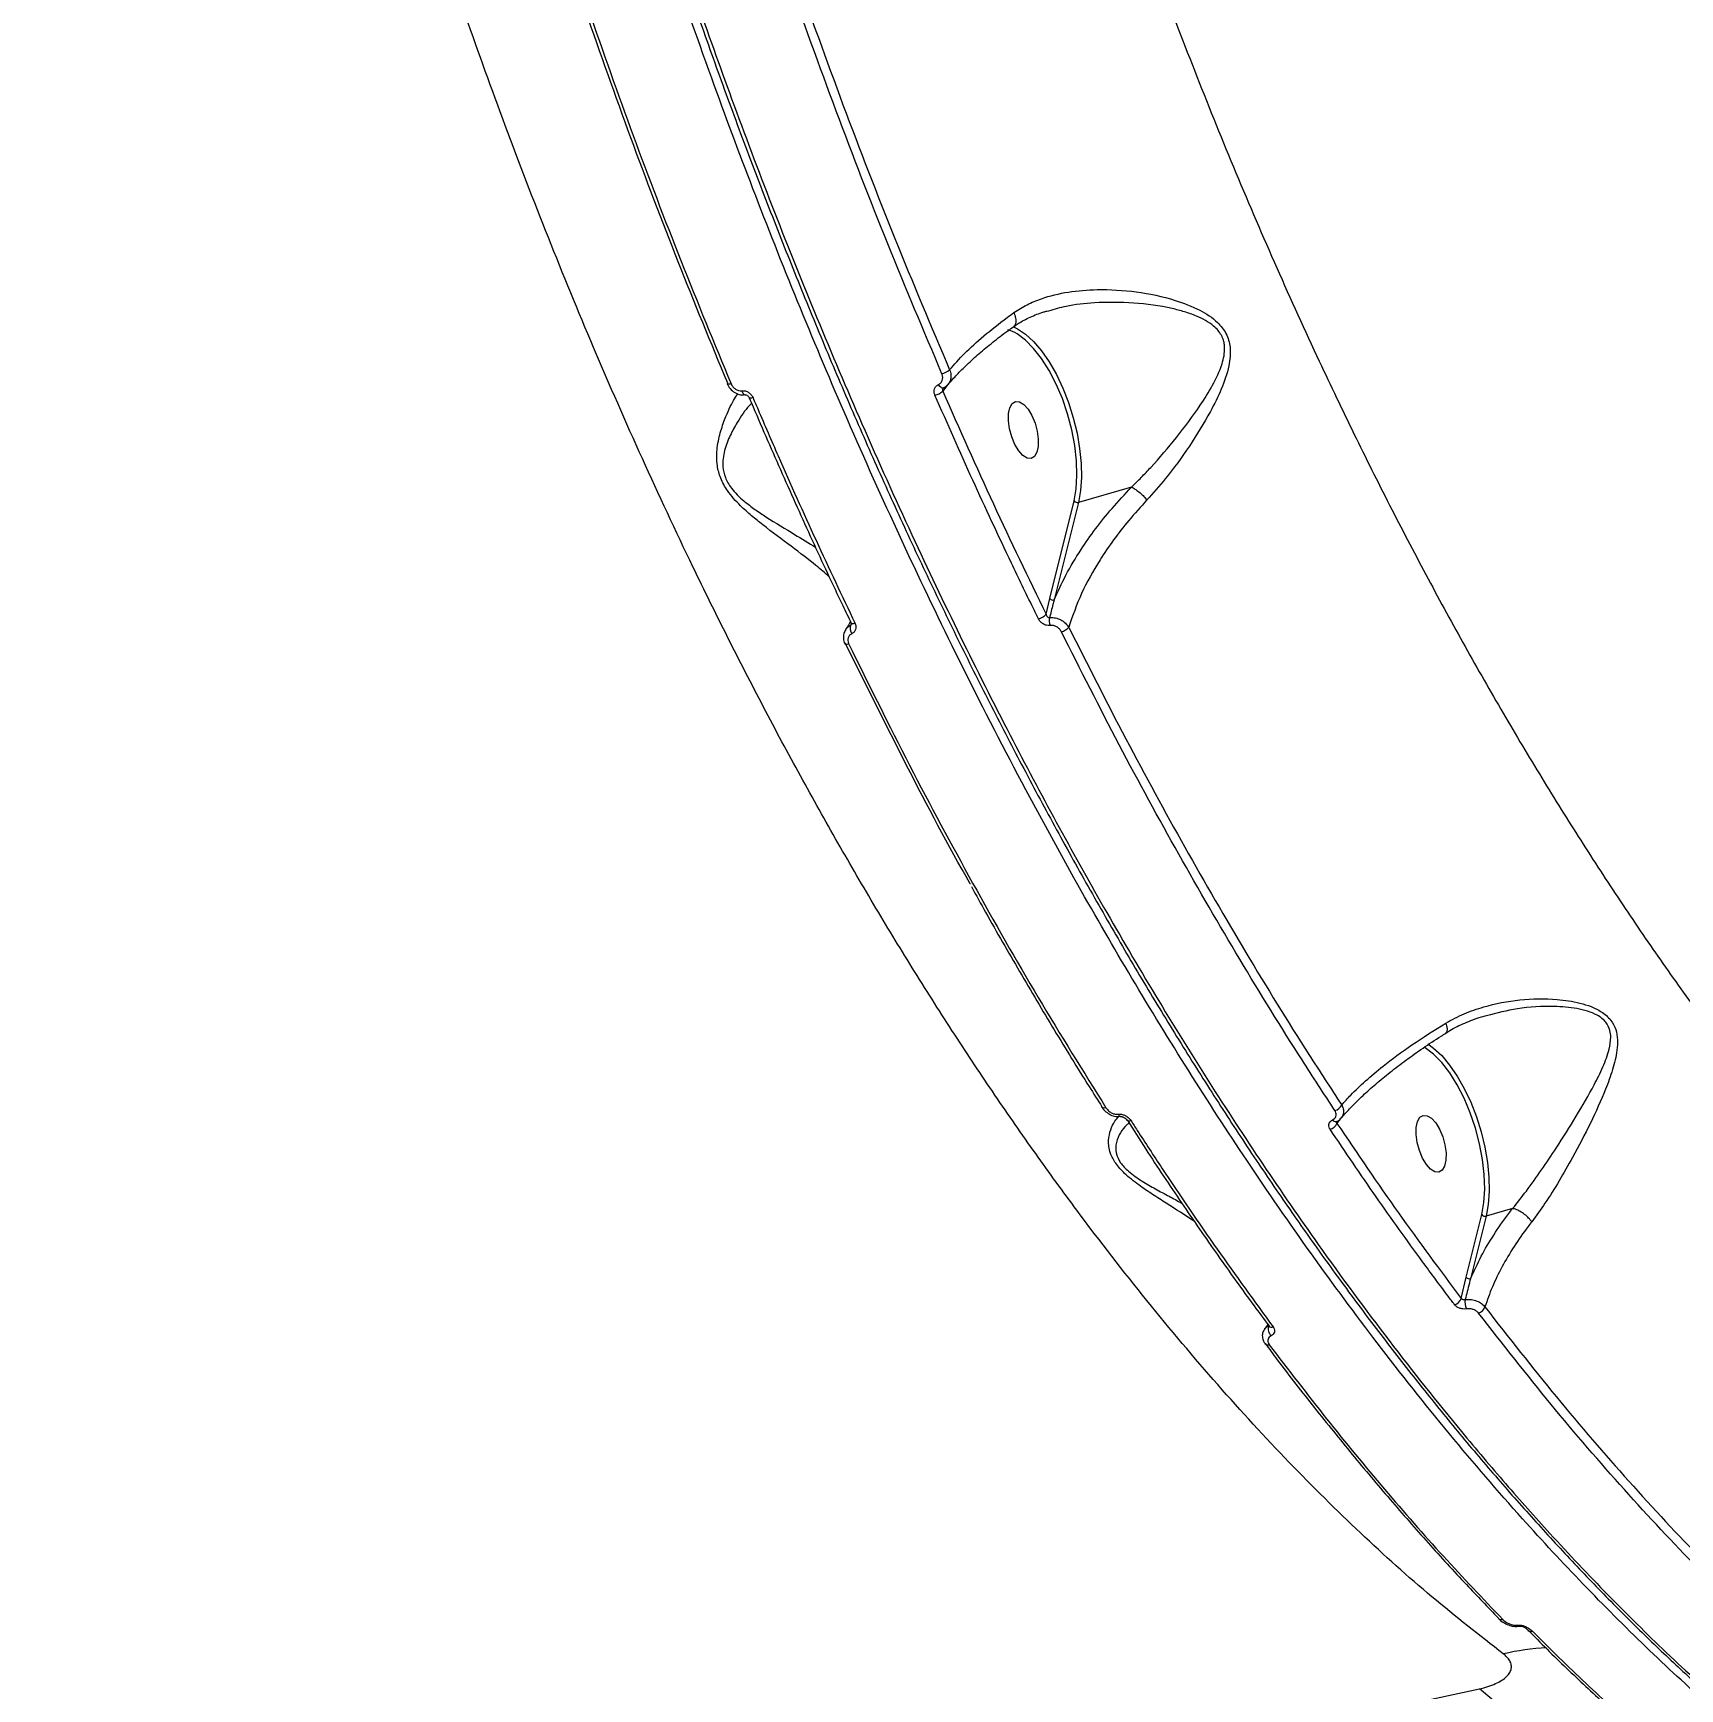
# Model space of a CAD drawing. Header units: millimetres. Extents: x -8607 to 7621, y -5747 to 4382.
# Drawn here: x 4934.5 to 5186.4, y -1076 to -822.9 of the extents above; entities that cross this region are included whole.
import ezdxf

# ---------------------------------------------------------------- set-up
doc = ezdxf.new("R2010")
doc.units = ezdxf.units.MM
doc.layers.add('DIKOM_ОБЪЕКТ', color=7, linetype='Continuous')
doc.layers.add('DIKOM_РАЗМЕР_ОБЪЕКТА', color=7, linetype='Continuous')
doc.styles.add('style1', font='arial.ttf', dxfattribs={"width": 0.8})
doc.dimstyles.new('1-50', dxfattribs={"dimtxt": 300, "dimasz": 200, "dimexe": 100, "dimexo": 0, "dimgap": 100, "dimtad": 1, "dimtxsty": 'style1', "dimcen": 200, "dimclrd": 7, "dimclre": 7, "dimclrt": 7, "dimadec": 1, "dimazin": 2, "dimtfac": 1, "dimtmove": 0, "dimatfit": 2, "dimfxl": 0, "dimlwd": 25, "dimlwe": 18, "dimarcsym": 0})

# ---------------------------------------------------------------- blocks, each defined once
blk = doc.blocks.new('*D11')
at = {"layer": 'Defpoints', "color": 0, "transparency": 16777216}
for p in [(7619.37, -165.15), (-6826.53, -739.39), (7619.37, -5647.14)]:
    blk.add_point(p, dxfattribs=at)
at = {"layer": 'DIKOM_РАЗМЕР_ОБЪЕКТА', "color": 7, "lineweight": 18, "transparency": 16777216}
for p, q in [((7619.37, -165.15), (7619.37, -5747.14)), ((-6826.53, -739.39), (-6826.53, -5747.14))]:
    blk.add_line(p, q, dxfattribs=at)
at = {"layer": 'DIKOM_РАЗМЕР_ОБЪЕКТА', "color": 7, "lineweight": 25, "transparency": 16777216}
blk.add_line((-6626.53, -5647.14), (7419.37, -5647.14), dxfattribs=at)
at = {"layer": 'DIKOM_РАЗМЕР_ОБЪЕКТА', "color": 7, "transparency": 16777216}
for points in [[(-6626.53, -5613.8), (-6626.53, -5680.47), (-6826.53, -5647.14)], [(7419.37, -5613.8), (7419.37, -5680.47), (7619.37, -5647.14)]]:
    blk.add_solid(points, dxfattribs=at)
at = {"layer": 'DIKOM_РАЗМЕР_ОБЪЕКТА', "color": 7, "transparency": 16777216, "insert": (396.42, -5393.96), "char_height": 300, "attachment_point": 5, "style": 'style1'}
blk.add_mtext('14400', dxfattribs=at)
blk = doc.blocks.new('*D13')
at = {"layer": 'Defpoints', "color": 0, "transparency": 16777216}
for p in [(-5326.53, -191.39), (6073.47, -191.39), (6073.47, -4959.53)]:
    blk.add_point(p, dxfattribs=at)
at = {"layer": 'DIKOM_РАЗМЕР_ОБЪЕКТА', "color": 7, "lineweight": 18, "transparency": 16777216}
for p, q in [((-5326.53, -191.39), (-5326.53, -5059.53)), ((6073.47, -191.39), (6073.47, -5059.53))]:
    blk.add_line(p, q, dxfattribs=at)
at = {"layer": 'DIKOM_РАЗМЕР_ОБЪЕКТА', "color": 7, "lineweight": 25, "transparency": 16777216}
blk.add_line((-5126.53, -4959.53), (5873.47, -4959.53), dxfattribs=at)
at = {"layer": 'DIKOM_РАЗМЕР_ОБЪЕКТА', "color": 7, "transparency": 16777216}
for points in [[(-5126.53, -4926.2), (-5126.53, -4992.86), (-5326.53, -4959.53)], [(5873.47, -4926.2), (5873.47, -4992.86), (6073.47, -4959.53)]]:
    blk.add_solid(points, dxfattribs=at)
at = {"layer": 'DIKOM_РАЗМЕР_ОБЪЕКТА', "color": 7, "transparency": 16777216, "insert": (373.47, -4706.36), "char_height": 300, "attachment_point": 5, "style": 'style1'}
blk.add_mtext('11400', dxfattribs=at)

msp = doc.modelspace()

# ---------------------------------------------------------------- linework, layer by layer
at = {"layer": 'DIKOM_ОБЪЕКТ', "color": 7, "linetype": 'Continuous', "lineweight": 15}
for p, q in [((5089.796, -865.352), (5089.544, -865.419)), ((5074.367, -876.61), (5073.61, -877.611)), ((5102.471, -892.278), (5094.36, -894.613)), ((5089.987, -909.317), (5093.689, -894.395)), ((5094.36, -894.613), (5090.658, -909.534)), ((5089.406, -911.721), (5089.987, -909.317)), ((5059.507, -913.404), (5059.606, -913.272)), ((5097.944, -987.088), (5097.924, -987.05)), ((5160.764, -1002.582), (5156.718, -1003.747)), ((5153.67, -1013.107), (5156.047, -1003.529)), ((5156.718, -1003.747), (5154.341, -1013.325)), ((5152.893, -1016.334), (5153.67, -1013.107)), ((5123.5, -1020.556), (5123.493, -1020.546)), ((5122.917, -1023.297), (5122.892, -1023.259))]:
    msp.add_line(p, q, dxfattribs=at)
at = {"layer": 'DIKOM_ОБЪЕКТ', "color": 7, "linetype": 'Continuous', "lineweight": 15, "flags": 128}
for points in [[(5084.438, -867.793), (5085.026, -868.069), (5086.267, -868.889), (5087.511, -870.025), (5088.729, -871.451), (5089.897, -873.137), (5090.987, -875.046), (5091.978, -877.137), (5092.847, -879.364), (5093.575, -881.679), (5094.147, -884.032), (5094.551, -886.372), (5094.777, -888.649), (5094.82, -890.811), (5094.68, -892.814), (5094.36, -894.613)], [(5093.689, -894.395), (5094.011, -892.548), (5094.139, -890.483), (5094.068, -888.25), (5093.801, -885.904), (5093.344, -883.501), (5092.708, -881.099), (5091.908, -878.756), (5090.965, -876.529), (5089.899, -874.472), (5088.739, -872.634), (5087.51, -871.06), (5086.244, -869.787), (5084.99, -868.859)], [(5040.675, -876.508), (5040.671, -876.496), (5040.68, -876.446), (5040.721, -876.385)], [(5041.242, -876.487), (5041.087, -876.527), (5040.951, -876.551), (5040.838, -876.561), (5040.752, -876.554), (5040.696, -876.532), (5040.675, -876.508)], [(5042.902, -877.543), (5042.947, -877.685), (5043, -877.815), (5043.059, -877.927), (5043.123, -878.021), (5043.191, -878.092), (5043.26, -878.14), (5043.329, -878.163), (5043.369, -878.164)], [(5073.709, -877.124), (5073.638, -877.144), (5073.532, -877.137), (5073.417, -877.094), (5073.296, -877.015), (5073.175, -876.903), (5073.058, -876.764), (5072.95, -876.603)], [(5044.593, -878.616), (5044.434, -878.656), (5044.294, -878.68), (5044.179, -878.688), (5044.093, -878.679), (5044.039, -878.653), (5044.023, -878.63)], [(5087.131, -887.887), (5086.526, -887.836), (5085.874, -887.438), (5085.227, -886.724), (5084.638, -885.754), (5084.154, -884.605), (5083.814, -883.37), (5083.647, -882.15), (5083.666, -881.043), (5083.868, -880.139), (5084.238, -879.512), (5084.747, -879.211), (5085.351, -879.262), (5086.003, -879.66), (5086.651, -880.373), (5087.24, -881.344), (5087.724, -882.493), (5088.063, -883.728), (5088.23, -884.948), (5088.212, -886.055), (5088.01, -886.959), (5087.639, -887.586), (5087.131, -887.887)], [(5060.195, -913.11), (5060.035, -913.148), (5059.893, -913.168), (5059.774, -913.168), (5059.683, -913.148), (5059.624, -913.11), (5059.605, -913.079)], [(5059.24, -916.275), (5059.085, -916.312), (5058.947, -916.331), (5058.83, -916.332), (5058.739, -916.315), (5058.676, -916.279), (5058.653, -916.247)], [(5156.047, -1003.529), (5156.368, -1001.689), (5156.496, -999.633), (5156.428, -997.409), (5156.164, -995.073), (5155.712, -992.679), (5155.082, -990.286), (5154.289, -987.95), (5153.352, -985.727), (5152.294, -983.671), (5151.141, -981.831), (5149.919, -980.252), (5148.658, -978.971), (5147.389, -978.018), (5147.333, -977.984)], [(5147.784, -977.433), (5148.684, -978.07), (5149.922, -979.215), (5151.135, -980.647), (5152.295, -982.336), (5153.379, -984.245), (5154.363, -986.333), (5155.225, -988.556), (5155.947, -990.864), (5156.514, -993.209), (5156.913, -995.54), (5157.136, -997.807), (5157.177, -999.96), (5157.037, -1001.955), (5156.718, -1003.747)], [(5098.567, -987.183), (5098.41, -987.217), (5098.266, -987.227), (5098.142, -987.213), (5098.04, -987.175), (5097.964, -987.115), (5097.944, -987.088)], [(5100.455, -988.166), (5100.496, -988.253), (5100.539, -988.33), (5100.585, -988.395), (5100.631, -988.447), (5100.679, -988.487), (5100.726, -988.512), (5100.773, -988.522), (5100.818, -988.518)], [(5102.411, -989.178), (5102.249, -989.212), (5102.101, -989.221), (5101.973, -989.205), (5101.87, -989.162), (5101.796, -989.097), (5101.782, -989.076)], [(5149.489, -997.021), (5148.884, -996.97), (5148.232, -996.572), (5147.585, -995.858), (5146.995, -994.888), (5146.511, -993.739), (5146.172, -992.504), (5146.005, -991.284), (5146.023, -990.177), (5146.226, -989.273), (5146.596, -988.645), (5147.104, -988.345), (5147.709, -988.396), (5148.361, -988.794), (5149.008, -989.507), (5149.598, -990.478), (5150.082, -991.627), (5150.421, -992.862), (5150.588, -994.082), (5150.57, -995.189), (5150.367, -996.093), (5149.997, -996.72), (5149.489, -997.021)], [(5158.617, -1065.297), (5158.591, -1065.268), (5158.588, -1065.264)], [(5161.474, -1066.307), (5161.502, -1066.351), (5161.531, -1066.388), (5161.56, -1066.42), (5161.588, -1066.444), (5161.617, -1066.462), (5161.644, -1066.473), (5161.672, -1066.476), (5161.698, -1066.472)], [(4922.269, -1098.325), (4940.05, -1098.775), (4957.881, -1098.863), (4975.756, -1098.59), (4993.67, -1097.955), (5011.617, -1096.959), (5029.591, -1095.602), (5047.586, -1093.884), (5065.597, -1091.806), (5083.618, -1089.369), (5101.643, -1086.573), (5119.667, -1083.42), (5137.683, -1079.909), (5155.686, -1076.043)], [(5175.037, -1121.943), (5174.753, -1118.267), (5174.289, -1114.539), (5173.647, -1110.792), (5172.835, -1107.06), (5171.859, -1103.377), (5170.729, -1099.777), (5169.455, -1096.293), (5168.048, -1092.956), (5166.521, -1089.797), (5164.889, -1086.844), (5163.165, -1084.125), (5161.367, -1081.664), (5159.509, -1079.484), (5157.61, -1077.605), (5155.686, -1076.043)]]:
    msp.add_lwpolyline(points, dxfattribs=at)
at = {"layer": 'DIKOM_ОБЪЕКТ', "color": 7, "linetype": 'Continuous', "lineweight": 15}
for centre, radius, start, end in [((5081.822, -873.966), 6.01, 58.18719, 73.34991), ((5072.683, -871.961), 3.096, 285.02651, 309.60158), ((5071.685, -875.435), 2.905, 284.63652, 311.49863), ((5094.191, -893.991), 0.645, 218.88379, 285.19527), ((5090.489, -908.912), 0.645, 218.8846, 285.19519), ((5060.702, -913.869), 1.282, 158.72853, 219.84637), ((5087.682, -910.233), 2.278, 284.53367, 319.18897), ((5092.074, -912.712), 2.179, 167.79134, 199.15133), ((5091.149, -912.151), 2.321, 284.9663, 318.16628), ((5133.151, -986.039), 1.645, 285.60935, 333.94268), ((5132.431, -988.925), 1.598, 285.23807, 336.36732), ((5133.717, -988.717), 0.587, 212.73824, 280.2093), ((5156.549, -1003.124), 0.645, 218.88379, 285.19527), ((5154.172, -1012.702), 0.645, 218.8846, 285.19519), ((5151.494, -1015.886), 1.468, 285.82132, 342.24646), ((5155.89, -1016.888), 2.411, 171.02517, 205.84275), ((5155.14, -1017.151), 1.483, 286.23119, 340.65578), ((5124.697, -1021.019), 1.324, 156.6883, 230.14193), ((5123.908, -1020.17), 0.562, 223.45462, 294.80861), ((5123.319, -1022.891), 0.572, 225.27628, 294.09442), ((5159.036, -1064.827), 0.63, 228.33661, 290.35779), ((5161.816, -1068.178), 1.703, 38.92485, 95.91427), ((5163.59, -1066.63), 0.638, 226.80416, 289.92521), ((5167.112, -1102.856), 33.084, 91.97506, 103.57153)]:
    msp.add_arc(centre, radius, start, end, dxfattribs=at)
for points, knots in [([(5241.501, -1113.097), (5239.193, -1111.959), (5233.138, -1108.974), (5223.251, -1103.2), (5212.147, -1095.757), (5201.305, -1087.524), (5191.051, -1078.882), (5181.114, -1069.708), (5171.612, -1060.202), (5161.585, -1049.399), (5151.068, -1037.17), (5140.296, -1023.615), (5129.964, -1009.634), (5120.357, -995.734), (5111.203, -981.636), (5102.592, -967.577), (5093.655, -952.134), (5084.454, -935.229), (5075.23, -917.104), (5066.573, -898.948), (5058.697, -881.358), (5051.358, -863.924), (5044.608, -846.898), (5037.861, -828.805), (5031.182, -809.641), (5024.764, -789.756), (5018.936, -770.229), (5013.819, -751.662), (5009.228, -733.571), (5005.174, -716.182), (5001.19, -697.455), (4997.385, -677.431), (4993.953, -656.547), (4991.142, -636.374), (4988.972, -617.489), (4987.324, -599.371), (4986.166, -582.214), (4985.383, -564.285), (4985.073, -545.683), (4985.342, -526.867), (4986.157, -509.041), (4987.428, -492.672), (4989.122, -477.267), (4991.178, -462.968), (4993.621, -449.096), (4995.588, -440.339), (4996.59, -435.875)], [0, 0, 0, 0, 0.0156509, 0.0410528, 0.0664547, 0.0899044, 0.1133542, 0.1348277, 0.1563011, 0.1771003, 0.2025022, 0.227904, 0.2513538, 0.2748036, 0.2962771, 0.3177505, 0.3385497, 0.3639515, 0.3893534, 0.4128032, 0.436253, 0.4577264, 0.4791999, 0.4999991, 0.5244807, 0.5489623, 0.5715463, 0.5941304, 0.614795, 0.6354597, 0.6554668, 0.6808687, 0.7062706, 0.7297205, 0.7531703, 0.7746438, 0.7961173, 0.8169165, 0.8423185, 0.8677204, 0.8911702, 0.9146201, 0.9360936, 0.9575671, 0.9783663, 1, 1, 1, 1]), ([(5159.348, -1070.696), (5155.711, -1067.862), (5148.425, -1062.185), (5137.479, -1052.337), (5126.54, -1041.523), (5115.636, -1029.661), (5104.807, -1016.81), (5095.54, -1004.864), (5087.811, -994.251), (5081.567, -985.273), (5075.393, -975.989), (5069.326, -966.452), (5063.38, -956.69), (5057.552, -946.705), (5051.822, -936.462), (5046.21, -925.997), (5040.728, -915.336), (5034.504, -902.71), (5027.607, -887.963), (5020.235, -871.158), (5013.243, -854.157), (5006.727, -837.248), (5000.614, -820.298), (4994.938, -803.461), (4989.477, -786.077), (4984.267, -768.169), (4979.378, -749.86), (4974.944, -731.663), (4971.018, -713.87), (4967.542, -696.325), (4964.525, -679.176), (4961.848, -661.742), (4959.546, -644.068), (4957.675, -626.301), (4956.282, -608.94), (4955.37, -592.251), (4954.906, -576.074), (4954.87, -560.527), (4955.251, -545.716), (4955.978, -531.603), (4956.76, -522.699), (4957.151, -518.244)], [0, 0, 0, 0, 0.0313442, 0.0627863, 0.0943729, 0.1260597, 0.1578952, 0.1898332, 0.2088969, 0.2279605, 0.2471123, 0.2662641, 0.2851552, 0.3040463, 0.3230231, 0.3419999, 0.3608337, 0.3796886, 0.4078365, 0.436055, 0.4634313, 0.4908725, 0.5172469, 0.5436791, 0.5696677, 0.5978616, 0.6261261, 0.6535469, 0.6810325, 0.7074494, 0.733924, 0.7599541, 0.788218, 0.8165526, 0.8440412, 0.8715946, 0.8980763, 0.9246157, 0.9507092, 0.9753315, 1, 1, 1, 1]), ([(4986.472, -552.933), (4986.485, -554.356), (4986.533, -559.202), (4986.785, -567.602), (4987.22, -578.102), (4987.826, -588.682), (4988.587, -599.312), (4989.507, -609.994), (4990.584, -620.733), (4991.819, -631.533), (4993.212, -642.396), (4994.763, -653.325), (4996.473, -664.324), (4998.343, -675.395), (5000.372, -686.543), (5002.561, -697.757), (5004.9, -709.001), (5007.383, -720.227), (5010.001, -731.406), (5012.753, -742.532), (5015.641, -753.61), (5018.664, -764.644), (5021.823, -775.639), (5025.12, -786.596), (5028.554, -797.519), (5032.128, -808.411), (5035.843, -819.276), (5039.698, -830.111), (5043.683, -840.888), (5047.781, -851.561), (5051.981, -862.094), (5056.275, -872.473), (5060.665, -882.706), (5065.154, -892.795), (5069.742, -902.746), (5074.431, -912.56), (5079.221, -922.241), (5084.115, -931.79), (5089.114, -941.211), (5094.219, -950.505), (5099.421, -959.655), (5104.699, -968.625), (5110.033, -977.377), (5115.414, -985.897), (5120.841, -994.187), (5126.319, -1002.251), (5131.847, -1010.093), (5137.428, -1017.716), (5143.063, -1025.12), (5148.754, -1032.307), (5154.503, -1039.281), (5160.312, -1046.043), (5166.173, -1052.583), (5172.067, -1058.881), (5177.97, -1064.909), (5183.868, -1070.651), (5189.76, -1076.108), (5195.646, -1081.281), (5201.53, -1086.173), (5207.412, -1090.786), (5213.296, -1095.122), (5219.182, -1099.18), (5225.071, -1102.963), (5230.967, -1106.471), (5236.865, -1109.7), (5242.75, -1112.644), (5248.599, -1115.288), (5254.391, -1117.621), (5260.121, -1119.644), (5265.79, -1121.355), (5271.404, -1122.767), (5276.955, -1123.842), (5280.875, -1124.468), (5282.925, -1124.645), (5283.163, -1124.665)], [0, 0, 0, 0, 0.0059499, 0.0202659, 0.0345856, 0.0488331, 0.0630148, 0.0771469, 0.0912455, 0.1053268, 0.1194068, 0.1334984, 0.1476157, 0.1617745, 0.175991, 0.1902813, 0.2046031, 0.2188715, 0.2330691, 0.2472125, 0.2613176, 0.2754007, 0.2894778, 0.3035636, 0.3176702, 0.3318138, 0.3460103, 0.360276, 0.3745994, 0.3888977, 0.4031156, 0.4172745, 0.4313905, 0.4454798, 0.4595585, 0.4736427, 0.4877431, 0.5018758, 0.5160569, 0.5303024, 0.5446202, 0.5589362, 0.5731791, 0.5873583, 0.6014901, 0.6155905, 0.6296758, 0.6437619, 0.6578611, 0.671988, 0.6861586, 0.7003889, 0.7146946, 0.729019, 0.7432924, 0.7574974, 0.77165, 0.7857663, 0.7998623, 0.8139538, 0.8280547, 0.8421777, 0.8563383, 0.8705523, 0.8848352, 0.8991641, 0.9134616, 0.9276801, 0.9418369, 0.9559474, 0.9700269, 0.9840907, 0.9981542, 1, 1, 1, 1]), ([(4986.941, -552.512), (4987.015, -556.582), (4987.184, -565.827), (4987.829, -580.534), (4988.896, -596.971), (4990.396, -614.034), (4992.392, -632.071), (4994.794, -650.027), (4997.463, -667.141), (5000.24, -682.976), (5003.304, -698.819), (5006.821, -715.368), (5010.854, -732.696), (5015.365, -750.511), (5020.266, -768.357), (5025.523, -786.098), (5030.805, -802.735), (5036.189, -818.666), (5041.792, -834.331), (5047.832, -850.277), (5054.363, -866.548), (5061.365, -883.023), (5068.679, -899.262), (5076.254, -915.14), (5083.634, -929.786), (5090.958, -943.585), (5098.362, -956.866), (5106.12, -970.088), (5114.244, -983.212), (5122.548, -995.913), (5131.749, -1009.224), (5141.869, -1022.944), (5151.458, -1035), (5159.68, -1044.704), (5167.144, -1053.088), (5175.337, -1061.761), (5184.464, -1070.763), (5193.844, -1079.318), (5203.479, -1087.37), (5213.149, -1094.71), (5222.275, -1100.932), (5230.821, -1106.152), (5239.547, -1110.914), (5248.974, -1115.344), (5259.064, -1119.227), (5269.043, -1122.132), (5277.184, -1123.911), (5281.923, -1124.358), (5283.439, -1124.501)], [0, 0, 0, 0, 0.0168943, 0.038382, 0.059907, 0.0829258, 0.1059905, 0.1305417, 0.1525356, 0.1718372, 0.1911658, 0.2129955, 0.2348644, 0.2571417, 0.2809258, 0.303147, 0.3254096, 0.3454084, 0.3654373, 0.387267, 0.4091359, 0.4314132, 0.4551972, 0.4774185, 0.4996811, 0.5196799, 0.5397087, 0.5611985, 0.5827256, 0.6043759, 0.6260642, 0.653416, 0.6808448, 0.6974034, 0.7139791, 0.7354689, 0.7569959, 0.7800191, 0.8030881, 0.826337, 0.8496332, 0.8689282, 0.8882503, 0.9131599, 0.9380695, 0.9630373, 0.9881824, 1, 1, 1, 1]), ([(5058.847, -605.365), (5059.417, -611.323), (5060.559, -623.252), (5062.879, -641.438), (5065.646, -659.816), (5068.905, -678.393), (5072.641, -697.1), (5076.858, -715.913), (5081.542, -734.756), (5086.381, -752.457), (5091.271, -768.965), (5096.128, -784.284), (5101.276, -799.495), (5106.714, -814.587), (5112.429, -829.52), (5118.419, -844.276), (5124.669, -858.812), (5130.714, -872.1), (5136.485, -884.167), (5141.918, -895.04), (5147.471, -905.677), (5153.141, -916.08), (5158.934, -926.254), (5164.823, -936.151), (5170.79, -945.747), (5176.837, -955.049), (5182.978, -964.078), (5189.211, -972.83), (5195.525, -981.284), (5201.899, -989.414), (5208.321, -997.206), (5214.791, -1004.661), (5221.313, -1011.78), (5227.856, -1018.532), (5234.402, -1024.902), (5240.955, -1030.895), (5247.528, -1036.525), (5254.806, -1042.337), (5262.778, -1048.165), (5271.428, -1053.825), (5280.054, -1058.801), (5288.625, -1063.07), (5297.124, -1066.629), (5305.531, -1069.451), (5313.855, -1071.6), (5319.299, -1072.41), (5322.024, -1072.815)], [0, 0, 0, 0, 0.0279517, 0.0559711, 0.0841497, 0.112398, 0.140846, 0.1693659, 0.1980505, 0.2268089, 0.2504876, 0.2742079, 0.2980249, 0.3218842, 0.3458643, 0.3698877, 0.3940102, 0.4181768, 0.4373171, 0.4564794, 0.475545, 0.4946105, 0.5137639, 0.5329172, 0.5518732, 0.5708292, 0.5898716, 0.608914, 0.6280087, 0.6471254, 0.6661455, 0.6851656, 0.7042731, 0.7233807, 0.7422913, 0.7612018, 0.7801984, 0.799195, 0.8241795, 0.8492136, 0.8742975, 0.8994316, 0.9244982, 0.9496151, 0.9747822, 1, 1, 1, 1]), ([(5040.721, -876.385), (5038.169, -870.216), (5033.06, -857.865), (5025.834, -838.862), (5018.948, -819.525), (5013.489, -803.073), (5010.391, -793.075), (5009.339, -789.681)], [0, 0, 0, 0, 0.2200461, 0.4406213, 0.6628108, 0.8855451, 1, 1, 1, 1]), ([(5009.794, -789.586), (5010.847, -792.987), (5013.927, -802.929), (5019.353, -819.293), (5026.22, -838.599), (5033.484, -857.728), (5038.654, -870.229), (5041.242, -876.487)], [0, 0, 0, 0, 0.1144542, 0.3345003, 0.5550756, 0.7772654, 1, 1, 1, 1]), ([(5044, -792.374), (5046.28, -799.334), (5050.845, -813.273), (5058.313, -833.908), (5066.198, -854.351), (5071.834, -867.675), (5074.657, -874.347)], [0, 0, 0, 0, 0.2482527, 0.4971938, 0.7482409, 1, 1, 1, 1]), ([(5073.486, -874.952), (5070.696, -868.359), (5065.109, -855.155), (5057.236, -834.769), (5049.707, -813.996), (5045.079, -799.868), (5042.761, -792.794)], [0, 0, 0, 0, 0.24825222, 0.49719304, 0.74824047, 1, 1, 1, 1]), ([(5084.504, -865.589), (5085.157, -865.172), (5086.464, -864.337), (5089.219, -863.21), (5092.796, -862.345), (5097.68, -861.96), (5103.21, -862.275), (5108.528, -863.407), (5112.753, -865.005), (5115.458, -866.741), (5117.066, -868.769), (5117.734, -871.11), (5117.421, -874.039), (5116.295, -877.317), (5114.24, -881.4), (5111.413, -886.039), (5108.082, -890.609), (5105.789, -893.188), (5104.844, -894.25)], [0, 0, 0, 0, 0.0404305, 0.0808828, 0.150957, 0.2211467, 0.3139213, 0.4066913, 0.4680974, 0.5184387, 0.5509393, 0.5857394, 0.6308309, 0.6892176, 0.7478304, 0.8412608, 0.9345794, 1, 1, 1, 1]), ([(5074.657, -874.347), (5075.383, -873.519), (5076.849, -871.849), (5079.839, -869.15), (5082.5, -867.039), (5084.155, -865.842), (5084.504, -865.589)], [0, 0, 0, 0, 0.2991599, 0.6039868, 0.9163485, 1, 1, 1, 1]), ([(5084.495, -867.693), (5084.597, -867.59), (5084.801, -867.382), (5084.87, -866.813), (5084.763, -866.227), (5084.606, -865.807), (5084.523, -865.629), (5084.504, -865.589)], [0, 0, 0, 0, 0.264336, 0.5339555, 0.8035758, 0.9551056, 1, 1, 1, 1]), ([(5084.521, -867.722), (5084.733, -867.562), (5085.473, -867.005), (5086.998, -866.263), (5088.469, -865.641), (5089.371, -865.409), (5089.531, -865.368)], [0, 0, 0, 0, 0.1505952, 0.5238329, 0.9157718, 1, 1, 1, 1]), ([(5102.478, -892.278), (5102.479, -892.277), (5102.981, -891.797), (5103.977, -890.809), (5106.322, -888.335), (5109.446, -884.682), (5112.595, -880.462), (5114.932, -876.715), (5116.153, -874.176), (5116.664, -872.202), (5116.756, -871.102), (5116.647, -870.18), (5116.462, -869.562), (5116.164, -868.929), (5115.728, -868.296), (5114.927, -867.509), (5113.808, -866.761), (5112.3, -866.046), (5110.583, -865.449), (5107.405, -864.629), (5102.764, -864.003), (5097.308, -863.998), (5092.917, -864.444), (5090.679, -865.095), (5089.796, -865.352)], [0, 0, 0, 0, 0.00006673, 0.03728672, 0.07471129, 0.18004672, 0.28830628, 0.35301475, 0.41886317, 0.44248034, 0.4666566, 0.48017279, 0.4940414, 0.50210678, 0.5184131, 0.53535954, 0.56192683, 0.58925804, 0.6232746, 0.65756786, 0.76203829, 0.86913198, 0.94836266, 1, 1, 1, 1]), ([(5074.499, -876.538), (5074.907, -876.064), (5075.742, -875.093), (5077.322, -873.518), (5079.152, -871.855), (5081.241, -870.133), (5083.041, -868.739), (5084.206, -867.921), (5084.53, -867.694)], [0, 0, 0, 0, 0.1764695, 0.3614476, 0.5487811, 0.737547, 0.9269251, 1, 1, 1, 1]), ([(5072.95, -876.603), (5073.076, -876.526), (5073.329, -876.37), (5073.557, -875.98), (5073.636, -875.528), (5073.575, -875.171), (5073.5, -874.986), (5073.486, -874.952)], [0, 0, 0, 0, 0.236408, 0.4729314, 0.7098822, 0.9468304, 1, 1, 1, 1]), ([(5074.657, -874.347), (5074.68, -874.403), (5074.809, -874.708), (5074.912, -875.289), (5074.819, -875.999), (5074.567, -876.351), (5074.455, -876.508)], [0, 0, 0, 0, 0.0740666, 0.4040339, 0.7339922, 1, 1, 1, 1]), ([(5056.264, -905.997), (5055.604, -905.426), (5053.914, -903.964), (5050.447, -901.334), (5047.009, -898.798), (5044.364, -896.672), (5042.491, -895.003), (5040.766, -893.093), (5039.569, -890.927), (5038.973, -888.61), (5039.06, -886.112), (5039.647, -883.612), (5040.585, -881.048), (5041.535, -879.024), (5042.12, -878.238), (5042.294, -878.004)], [0, 0, 0, 0, 0.0800127, 0.2049306, 0.3335656, 0.3823346, 0.4316837, 0.4969139, 0.5433704, 0.5896844, 0.6636265, 0.742943, 0.8239739, 0.9477504, 1, 1, 1, 1]), ([(5040.686, -876.503), (5040.704, -876.553), (5040.819, -876.885), (5041.244, -877.428), (5041.992, -877.97), (5042.76, -878.218), (5043.215, -878.153), (5043.372, -878.13)], [0, 0, 0, 0, 0.0473877, 0.31319, 0.5843025, 0.8566696, 1, 1, 1, 1]), ([(5041.242, -876.487), (5041.324, -876.644), (5041.489, -876.957), (5041.9, -877.315), (5042.369, -877.528), (5042.714, -877.563), (5042.883, -877.545), (5042.902, -877.543)], [0, 0, 0, 0, 0.2486747, 0.49752, 0.7389377, 0.9703205, 1, 1, 1, 1]), ([(5042.902, -877.543), (5043.079, -877.542), (5043.422, -877.54), (5043.922, -877.778), (5044.34, -878.139), (5044.509, -878.457), (5044.593, -878.616)], [0, 0, 0, 0, 0.2592201, 0.5021627, 0.7511322, 1, 1, 1, 1]), ([(5043.382, -878.166), (5043.4, -878.164), (5043.44, -878.158), (5043.56, -878.181), (5043.707, -878.251), (5043.85, -878.366), (5043.962, -878.502), (5044.002, -878.593), (5044.02, -878.634)], [0, 0, 0, 0, 0.138428, 0.3015535, 0.4810638, 0.659706, 0.8483528, 1, 1, 1, 1]), ([(5072.419, -878.246), (5072.405, -878.211), (5072.329, -878.026), (5072.268, -877.672), (5072.346, -877.222), (5072.572, -876.835), (5072.824, -876.681), (5072.95, -876.603)], [0, 0, 0, 0, 0.0545852, 0.2913569, 0.527817, 0.7639702, 1, 1, 1, 1]), ([(5088.254, -912.438), (5087.976, -911.872), (5086.589, -909.046), (5083.199, -902.018), (5078.154, -891.235), (5074.332, -882.577), (5072.419, -878.246)], [0, 0, 0, 0, 0.0507678, 0.2538476, 0.6266954, 1, 1, 1, 1]), ([(5073.661, -877.168), (5073.64, -877.198), (5073.589, -877.269), (5073.566, -877.414), (5073.582, -877.535), (5073.606, -877.599), (5073.61, -877.611)], [0, 0, 0, 0, 0.2465048, 0.5839958, 0.9220802, 1, 1, 1, 1]), ([(5073.61, -877.611), (5076.167, -883.389), (5081.285, -894.957), (5086.697, -906.129), (5089.406, -911.721)], [0, 0, 0, 0, 0.4994501, 1, 1, 1, 1]), ([(5073.66, -877.167), (5073.663, -877.16), (5073.67, -877.143), (5073.7, -877.132), (5073.717, -877.125)], [0, 0, 0, 0, 0.4093539, 1, 1, 1, 1]), ([(5073.702, -877.111), (5073.748, -877.094), (5074.039, -876.988), (5074.25, -876.754), (5074.429, -876.558)], [0, 0, 0, 0, 0.1563986, 1, 1, 1, 1]), ([(5044.387, -879.479), (5044.248, -879.609), (5043.543, -880.268), (5042.391, -881.996), (5041.067, -884.302), (5040.333, -886.2), (5039.992, -887.862), (5039.939, -889.229), (5040.261, -890.827), (5041.369, -892.734), (5043.047, -894.33), (5044.878, -895.703), (5047.522, -897.441), (5050.773, -899.388), (5053.103, -900.821), (5054.144, -901.461)], [0, 0, 0, 0, 0.036265, 0.1846324, 0.2773867, 0.3698943, 0.4107856, 0.4515347, 0.5003119, 0.5488072, 0.6194405, 0.6751245, 0.7309204, 0.8797571, 1, 1, 1, 1]), ([(5044.029, -878.627), (5044.22, -879.084), (5045.861, -882.998), (5049.058, -890.268), (5053.628, -900.404), (5057.155, -908.005), (5059.182, -912.18), (5059.616, -913.073)], [0, 0, 0, 0, 0.0387621, 0.3322006, 0.6262672, 0.9200815, 1, 1, 1, 1]), ([(5044.593, -878.616), (5044.847, -879.212), (5046.117, -882.191), (5049.291, -889.504), (5054.198, -900.466), (5058.195, -908.893), (5060.195, -913.11)], [0, 0, 0, 0, 0.0507693, 0.253855, 0.6266991, 1, 1, 1, 1]), ([(5090.658, -909.534), (5091.224, -908.268), (5092.364, -905.719), (5094.548, -902.07), (5096.94, -898.662), (5099.497, -895.454), (5101.46, -893.357), (5102.471, -892.278)], [0, 0, 0, 0, 0.2198974, 0.4427753, 0.6236712, 0.8062571, 1, 1, 1, 1]), ([(5102.471, -892.278), (5102.472, -892.278), (5102.475, -892.277), (5102.477, -892.277), (5102.478, -892.278), (5102.478, -892.278)], [0, 0, 0, 0, 0.5019097, 0.9101308, 1, 1, 1, 1]), ([(5102.478, -892.278), (5102.65, -892.364), (5102.994, -892.537), (5103.624, -893.011), (5104.235, -893.564), (5104.634, -893.996), (5104.815, -894.215), (5104.844, -894.25)], [0, 0, 0, 0, 0.24400212, 0.48800423, 0.73200673, 0.95710119, 1, 1, 1, 1]), ([(5104.844, -894.25), (5103.9, -895.287), (5102.075, -897.29), (5099.694, -900.368), (5097.16, -904.1), (5094.637, -908.616), (5093.469, -911.99), (5092.878, -913.699)], [0, 0, 0, 0, 0.164794, 0.3184402, 0.4735199, 0.7333093, 1, 1, 1, 1]), ([(5090.658, -909.534), (5090.594, -909.766), (5090.347, -910.67), (5090.116, -911.577), (5089.944, -912.251)], [0, 0, 0, 0, 0.2563729, 1, 1, 1, 1]), ([(5059.506, -912.846), (5059.312, -913.196), (5059.109, -913.562), (5058.775, -913.995), (5058.76, -914.015)], [0, 0, 0, 0, 0.9540493, 1, 1, 1, 1]), ([(5058.808, -914.033), (5058.845, -913.965), (5058.994, -913.685), (5059.286, -913.525), (5059.507, -913.404)], [0, 0, 0, 0, 0.2434096, 1, 1, 1, 1]), ([(5059.507, -913.404), (5059.551, -913.382), (5059.603, -913.356), (5059.629, -913.309), (5059.633, -913.301)], [0, 0, 0, 0, 0.832872, 1, 1, 1, 1]), ([(5059.603, -913.085), (5059.615, -913.109), (5059.648, -913.177), (5059.652, -913.254), (5059.644, -913.295), (5059.638, -913.3), (5059.635, -913.302)], [0, 0, 0, 0, 0.1403559, 0.3946156, 0.6975901, 1, 1, 1, 1]), ([(5060.195, -913.11), (5060.208, -913.14), (5060.288, -913.314), (5060.362, -913.653), (5060.3, -914.087), (5060.087, -914.463), (5059.841, -914.615), (5059.718, -914.691)], [0, 0, 0, 0, 0.0489193, 0.2870857, 0.5249643, 0.7625368, 1, 1, 1, 1]), ([(5090.016, -913.427), (5089.996, -913.429), (5089.821, -913.452), (5089.46, -913.425), (5088.966, -913.226), (5088.527, -912.887), (5088.345, -912.588), (5088.254, -912.438)], [0, 0, 0, 0, 0.0299153, 0.261791, 0.5039481, 0.7520215, 1, 1, 1, 1]), ([(5089.406, -911.721), (5089.43, -911.795), (5089.477, -911.938), (5089.605, -912.113), (5089.749, -912.221), (5089.861, -912.251), (5089.921, -912.253), (5089.938, -912.252), (5089.944, -912.251)], [0, 0, 0, 0, 0.2725665, 0.5325862, 0.7667508, 0.9319469, 0.9740885, 1, 1, 1, 1]), ([(5089.944, -912.251), (5089.98, -912.247), (5090.268, -912.213), (5090.857, -912.25), (5091.672, -912.537), (5092.407, -913.034), (5092.721, -913.478), (5092.878, -913.699)], [0, 0, 0, 0, 0.0333396, 0.2664399, 0.5082689, 0.7552684, 1, 1, 1, 1]), ([(5091.748, -914.393), (5091.658, -914.247), (5091.479, -913.953), (5091.049, -913.622), (5090.565, -913.429), (5090.211, -913.402), (5090.037, -913.424), (5090.016, -913.427)], [0, 0, 0, 0, 0.2478617, 0.4958964, 0.7364511, 0.9670336, 1, 1, 1, 1]), ([(5092.878, -913.699), (5095.768, -919.42), (5101.556, -930.877), (5110.62, -947.461), (5119.959, -963.572), (5128.005, -976.621), (5132.95, -984.192), (5134.628, -986.761)], [0, 0, 0, 0, 0.2200464, 0.4406219, 0.6628116, 0.885546, 1, 1, 1, 1]), ([(5058.796, -914.028), (5058.673, -914.233), (5058.413, -914.667), (5058.396, -915.45), (5058.493, -916.01), (5058.653, -916.242), (5058.656, -916.248)], [0, 0, 0, 0, 0.3060658, 0.6481, 0.9916866, 1, 1, 1, 1]), ([(5077.834, -952.99), (5077.824, -952.973), (5074.475, -947.138), (5068.028, -934.898), (5061.799, -922.359), (5058.68, -916.081)], [0, 0, 0, 0, 0.0014255, 0.5000049, 1, 1, 1, 1]), ([(5059.718, -914.691), (5059.594, -914.767), (5059.346, -914.92), (5059.133, -915.297), (5059.071, -915.733), (5059.146, -916.071), (5059.226, -916.245), (5059.24, -916.275)], [0, 0, 0, 0, 0.2376974, 0.4754976, 0.7137247, 0.9520118, 1, 1, 1, 1]), ([(5059.24, -916.275), (5062.315, -922.496), (5068.474, -934.957), (5078.17, -952.962), (5088.173, -970.497), (5095.099, -981.616), (5098.567, -987.183)], [0, 0, 0, 0, 0.2482503, 0.4971899, 0.7482385, 1, 1, 1, 1]), ([(5133.593, -987.623), (5131.911, -985.047), (5126.995, -977.52), (5118.991, -964.545), (5109.665, -948.472), (5100.539, -931.791), (5094.681, -920.197), (5091.748, -914.393)], [0, 0, 0, 0, 0.11445466, 0.33450064, 0.55507578, 0.77726551, 1, 1, 1, 1]), ([(5077.983, -953.359), (5078.71, -954.676), (5081.141, -959.082), (5085.36, -966.395), (5090.64, -975.278), (5094.844, -982.153), (5097.308, -986.001), (5097.964, -987.024)], [0, 0, 0, 0, 0.1125282, 0.3765075, 0.6404773, 0.9043762, 1, 1, 1, 1]), ([(5150.55, -974.229), (5151.472, -973.735), (5153.316, -972.747), (5157.085, -971.459), (5161.852, -970.525), (5166.864, -970.448), (5170.529, -970.984), (5172.79, -971.684), (5174.454, -972.495), (5175.82, -973.671), (5176.611, -975.186), (5176.861, -976.772), (5176.733, -978.826), (5176.119, -981.357), (5174.746, -985.039), (5172.73, -989.519), (5170.264, -994.239), (5167.91, -998.366), (5165.815, -1001.73), (5164.371, -1003.689), (5163.69, -1004.613)], [0, 0, 0, 0, 0.05193, 0.1038899, 0.195155, 0.2864042, 0.3437019, 0.3731335, 0.4024724, 0.4366826, 0.4671116, 0.4969772, 0.5269692, 0.5808921, 0.6349545, 0.7265891, 0.8181324, 0.8810564, 0.9438912, 1, 1, 1, 1]), ([(5160.77, -1002.581), (5160.77, -1002.581), (5161.475, -1001.737), (5162.973, -999.822), (5165.208, -996.695), (5167.782, -992.838), (5170.559, -988.469), (5172.924, -984.339), (5174.632, -980.954), (5175.532, -978.532), (5175.84, -976.654), (5175.69, -975.25), (5175.093, -974.008), (5173.811, -973.006), (5172.23, -972.37), (5170.028, -971.859), (5166.421, -971.578), (5161.723, -971.833), (5158.348, -972.716), (5156.79, -973.124)], [0, 0, 0, 0, 0.00003577, 0.06402909, 0.13677217, 0.20961166, 0.31589256, 0.42225762, 0.48352851, 0.54462064, 0.58505024, 0.60886622, 0.64015536, 0.67554049, 0.70732605, 0.73925796, 0.80388173, 0.90945489, 1, 1, 1, 1]), ([(5134.628, -986.761), (5135.077, -986.258), (5136.138, -985.067), (5138.231, -983.081), (5141.279, -980.523), (5145.286, -977.542), (5148.78, -975.343), (5150.55, -974.229)], [0, 0, 0, 0, 0.1301673, 0.3081385, 0.4882733, 0.7408505, 1, 1, 1, 1]), ([(5150.535, -975.766), (5150.737, -975.632), (5151.645, -975.032), (5153.477, -974.202), (5155.369, -973.444), (5156.523, -973.155), (5156.785, -973.089)], [0, 0, 0, 0, 0.10806942, 0.48580915, 0.883401, 1, 1, 1, 1]), ([(5150.55, -974.229), (5150.559, -974.254), (5150.648, -974.506), (5150.756, -974.962), (5150.756, -975.482), (5150.615, -975.653), (5150.546, -975.736)], [0, 0, 0, 0, 0.035286, 0.353915, 0.6843375, 1, 1, 1, 1]), ([(5134.617, -988.731), (5134.679, -988.652), (5135.125, -988.088), (5136.203, -986.939), (5137.867, -985.291), (5139.816, -983.551), (5142.005, -981.753), (5144.417, -979.916), (5147.037, -978.068), (5149.099, -976.68), (5150.327, -975.922), (5150.572, -975.772)], [0, 0, 0, 0, 0.0212027, 0.1509053, 0.2834954, 0.4183517, 0.5547729, 0.6920406, 0.8293905, 0.9661024, 1, 1, 1, 1]), ([(5097.955, -987.081), (5097.989, -987.14), (5098.175, -987.467), (5098.681, -987.939), (5099.46, -988.375), (5100.195, -988.575), (5100.629, -988.515), (5100.795, -988.492)], [0, 0, 0, 0, 0.0638326, 0.3537421, 0.6079001, 0.8502241, 1, 1, 1, 1]), ([(5098.567, -987.183), (5098.708, -987.366), (5098.957, -987.689), (5099.479, -988.008), (5099.983, -988.18), (5100.297, -988.171), (5100.455, -988.166)], [0, 0, 0, 0, 0.3292165, 0.5797724, 0.7886019, 1, 1, 1, 1]), ([(5134.628, -986.761), (5134.667, -986.835), (5134.821, -987.129), (5134.94, -987.664), (5134.876, -988.27), (5134.655, -988.568), (5134.562, -988.694)], [0, 0, 0, 0, 0.10973488, 0.44125336, 0.76340741, 1, 1, 1, 1]), ([(5112.085, -1004.546), (5110.669, -1003.627), (5108.573, -1002.268), (5105.678, -1000.427), (5103.488, -998.944), (5101.484, -997.364), (5099.971, -995.679), (5099.061, -993.889), (5098.892, -992.105), (5099.267, -990.491), (5099.848, -989.264), (5100.318, -988.737), (5100.516, -988.515)], [0, 0, 0, 0, 0.1708634, 0.2529159, 0.3360427, 0.4295026, 0.504436, 0.5794406, 0.6895352, 0.8017464, 0.9164013, 1, 1, 1, 1]), ([(5102.093, -989.52), (5101.968, -989.619), (5101.493, -989.997), (5100.761, -990.962), (5100.106, -992.396), (5099.987, -993.988), (5100.701, -995.585), (5102.107, -997.058), (5104.03, -998.379), (5106.146, -999.607), (5108.211, -1000.701), (5109.516, -1001.409), (5110.154, -1001.755)], [0, 0, 0, 0, 0.04801933, 0.18345304, 0.31850315, 0.44341971, 0.52507757, 0.60649672, 0.71184376, 0.80917823, 0.90672748, 1, 1, 1, 1]), ([(5100.455, -988.166), (5100.621, -988.161), (5100.95, -988.153), (5101.481, -988.338), (5101.982, -988.656), (5102.275, -988.972), (5102.397, -989.157), (5102.411, -989.178)], [0, 0, 0, 0, 0.2147712, 0.4259281, 0.681714, 0.9641494, 1, 1, 1, 1]), ([(5100.804, -988.522), (5100.809, -988.521), (5100.828, -988.518), (5100.898, -988.518), (5101.005, -988.532), (5101.15, -988.573), (5101.338, -988.658), (5101.552, -988.805), (5101.71, -988.964), (5101.763, -989.054), (5101.777, -989.079)], [0, 0, 0, 0, 0.0280226, 0.1009076, 0.1766978, 0.285007, 0.4263166, 0.6302299, 0.8997463, 1, 1, 1, 1]), ([(5101.793, -989.053), (5102.743, -990.54), (5105.498, -994.847), (5110.12, -1001.749), (5115.65, -1009.743), (5120.115, -1016.001), (5122.751, -1019.519), (5123.511, -1020.534)], [0, 0, 0, 0, 0.13435313, 0.38929017, 0.64359978, 0.89719172, 1, 1, 1, 1]), ([(5102.411, -989.178), (5102.724, -989.665), (5104.29, -992.098), (5108.643, -998.743), (5115.543, -1008.905), (5121.275, -1016.753), (5124.144, -1020.68)], [0, 0, 0, 0, 0.0441427, 0.2207211, 0.6100162, 1, 1, 1, 1]), ([(5132.851, -990.467), (5132.825, -990.425), (5132.721, -990.257), (5132.629, -989.947), (5132.673, -989.571), (5132.866, -989.243), (5133.105, -989.104), (5133.224, -989.035)], [0, 0, 0, 0, 0.0795875, 0.3194881, 0.5497988, 0.7748586, 1, 1, 1, 1]), ([(5133.224, -989.035), (5133.342, -988.966), (5133.578, -988.829), (5133.768, -988.505), (5133.811, -988.134), (5133.72, -987.829), (5133.619, -987.664), (5133.593, -987.623)], [0, 0, 0, 0, 0.2263604, 0.4527269, 0.6823825, 0.9207758, 1, 1, 1, 1]), ([(5133.816, -989.292), (5133.801, -989.314), (5133.764, -989.365), (5133.783, -989.451), (5133.835, -989.52), (5133.883, -989.557), (5133.895, -989.566)], [0, 0, 0, 0, 0.22538241, 0.53854486, 0.88355359, 1, 1, 1, 1]), ([(5133.797, -989.309), (5133.796, -989.309), (5133.79, -989.318), (5133.808, -989.306), (5133.825, -989.294)], [0, 0, 0, 0, 0.03865456, 1, 1, 1, 1]), ([(5133.816, -989.285), (5133.855, -989.271), (5134.129, -989.171), (5134.407, -988.983), (5134.537, -988.753), (5134.547, -988.735)], [0, 0, 0, 0, 0.1305433, 0.9344089, 1, 1, 1, 1]), ([(5134.514, -988.749), (5134.452, -988.832), (5134.246, -989.106), (5134.04, -989.377), (5133.895, -989.566)], [0, 0, 0, 0, 0.302099, 1, 1, 1, 1]), ([(5133.895, -989.566), (5137.019, -994.181), (5143.273, -1003.421), (5149.684, -1012.027), (5152.893, -1016.334)], [0, 0, 0, 0, 0.49945, 1, 1, 1, 1]), ([(5151.894, -1017.299), (5151.567, -1016.866), (5149.931, -1014.702), (5145.909, -1009.277), (5139.863, -1000.85), (5135.189, -993.93), (5132.851, -990.467)], [0, 0, 0, 0, 0.0507693, 0.253855, 0.6266991, 1, 1, 1, 1]), ([(5154.341, -1013.325), (5154.856, -1012.184), (5155.855, -1009.971), (5157.844, -1006.627), (5159.532, -1004.185), (5160.565, -1002.841), (5160.764, -1002.582)], [0, 0, 0, 0, 0.3208307, 0.6223551, 0.9272313, 1, 1, 1, 1]), ([(5160.764, -1002.582), (5160.766, -1002.582), (5160.768, -1002.581), (5160.769, -1002.581), (5160.77, -1002.581)], [0, 0, 0, 0, 0.6744349, 1, 1, 1, 1]), ([(5163.69, -1004.613), (5163.668, -1004.581), (5163.57, -1004.441), (5163.293, -1004.105), (5162.779, -1003.611), (5162.089, -1003.114), (5161.378, -1002.735), (5160.973, -1002.633), (5160.77, -1002.581)], [0, 0, 0, 0, 0.0350348, 0.1552513, 0.3664391, 0.5776263, 0.7888131, 1, 1, 1, 1]), ([(5163.69, -1004.613), (5163.501, -1004.858), (5162.533, -1006.109), (5160.93, -1008.403), (5159.101, -1011.494), (5157.583, -1014.601), (5156.889, -1016.625), (5156.54, -1017.642)], [0, 0, 0, 0, 0.0563914, 0.288291, 0.5227681, 0.7600043, 1, 1, 1, 1]), ([(5154.341, -1013.325), (5154.278, -1013.557), (5153.987, -1014.617), (5153.719, -1015.681), (5153.509, -1016.512)], [0, 0, 0, 0, 0.2185559, 1, 1, 1, 1]), ([(5153.72, -1017.938), (5153.689, -1017.943), (5153.5, -1017.971), (5153.127, -1017.966), (5152.631, -1017.842), (5152.187, -1017.616), (5151.992, -1017.405), (5151.894, -1017.299)], [0, 0, 0, 0, 0.04792931, 0.28563341, 0.52362504, 0.76177041, 1, 1, 1, 1]), ([(5152.893, -1016.334), (5152.926, -1016.366), (5152.992, -1016.429), (5153.143, -1016.494), (5153.31, -1016.527), (5153.435, -1016.524), (5153.498, -1016.513), (5153.509, -1016.512)], [0, 0, 0, 0, 0.23851907, 0.47697273, 0.71497679, 0.95221916, 1, 1, 1, 1]), ([(5153.509, -1016.512), (5153.562, -1016.505), (5153.876, -1016.464), (5154.497, -1016.486), (5155.32, -1016.711), (5156.056, -1017.104), (5156.379, -1017.463), (5156.54, -1017.642)], [0, 0, 0, 0, 0.0485308, 0.2867338, 0.5246988, 0.7622785, 1, 1, 1, 1]), ([(5156.54, -1017.642), (5160.169, -1022.285), (5167.436, -1031.584), (5178.557, -1044.451), (5189.821, -1056.583), (5197.417, -1063.86), (5201.22, -1067.504)], [0, 0, 0, 0, 0.2482505, 0.4971903, 0.7482387, 1, 1, 1, 1]), ([(5123.338, -1020.303), (5123.335, -1020.309), (5123.202, -1020.528), (5123, -1020.783), (5122.805, -1021.03)], [0, 0, 0, 0, 0.028538, 1, 1, 1, 1]), ([(5155.555, -1018.575), (5155.457, -1018.47), (5155.261, -1018.26), (5154.815, -1018.035), (5154.318, -1017.911), (5153.942, -1017.906), (5153.753, -1017.934), (5153.72, -1017.938)], [0, 0, 0, 0, 0.2378088, 0.4755153, 0.7135038, 0.9515312, 1, 1, 1, 1]), ([(5200.338, -1068.553), (5196.579, -1064.952), (5189.051, -1057.742), (5177.811, -1045.658), (5166.611, -1032.717), (5159.244, -1023.294), (5155.555, -1018.575)], [0, 0, 0, 0, 0.2482503, 0.4971899, 0.7482385, 1, 1, 1, 1]), ([(5122.855, -1021.027), (5122.751, -1021.179), (5122.508, -1021.532), (5122.453, -1022.206), (5122.596, -1022.833), (5122.84, -1023.152), (5122.939, -1023.281)], [0, 0, 0, 0, 0.2226715, 0.5179234, 0.8048092, 1, 1, 1, 1]), ([(5122.856, -1021.028), (5122.882, -1020.981), (5123.009, -1020.748), (5123.272, -1020.608), (5123.482, -1020.495)], [0, 0, 0, 0, 0.2032159, 1, 1, 1, 1]), ([(5123.849, -1022.035), (5123.734, -1022.104), (5123.505, -1022.242), (5123.331, -1022.556), (5123.305, -1022.918), (5123.413, -1023.215), (5123.527, -1023.376), (5123.553, -1023.413)], [0, 0, 0, 0, 0.2210992, 0.4418507, 0.6744982, 0.9251297, 1, 1, 1, 1]), ([(5123.498, -1020.558), (5123.509, -1020.573), (5123.538, -1020.61), (5123.534, -1020.607), (5123.532, -1020.605)], [0, 0, 0, 0, 0.3960762, 1, 1, 1, 1]), ([(5124.144, -1020.68), (5124.169, -1020.716), (5124.279, -1020.873), (5124.385, -1021.164), (5124.361, -1021.521), (5124.19, -1021.832), (5123.963, -1021.967), (5123.849, -1022.035)], [0, 0, 0, 0, 0.07334, 0.3225289, 0.5550505, 0.7773837, 1, 1, 1, 1]), ([(5122.927, -1023.233), (5123.545, -1024.064), (5126.046, -1027.428), (5130.481, -1033.095), (5136.227, -1040.227), (5142.017, -1047.109), (5147.843, -1053.747), (5153.377, -1059.812), (5156.979, -1063.539), (5158.62, -1065.237)], [0, 0, 0, 0, 0.0531613, 0.2152027, 0.3773684, 0.5396236, 0.7019328, 0.8642534, 1, 1, 1, 1]), ([(5123.553, -1023.413), (5126.464, -1027.224), (5132.291, -1034.853), (5141.18, -1045.605), (5150.166, -1055.89), (5156.223, -1062.239), (5159.255, -1065.417)], [0, 0, 0, 0, 0.2488739, 0.4981939, 0.748869, 1, 1, 1, 1]), ([(5158.626, -1065.29), (5158.685, -1065.353), (5158.941, -1065.631), (5159.501, -1066.009), (5160.29, -1066.353), (5161.038, -1066.526), (5161.487, -1066.477), (5161.678, -1066.456)], [0, 0, 0, 0, 0.0872855, 0.3809246, 0.6239945, 0.8396743, 1, 1, 1, 1]), ([(5159.255, -1065.417), (5159.496, -1065.625), (5159.853, -1065.935), (5160.517, -1066.211), (5160.983, -1066.316), (5161.301, -1066.327), (5161.444, -1066.31), (5161.474, -1066.307)], [0, 0, 0, 0, 0.4456086, 0.6623372, 0.8364855, 0.9657331, 1, 1, 1, 1]), ([(5161.474, -1066.307), (5161.506, -1066.303), (5161.656, -1066.285), (5161.988, -1066.298), (5162.48, -1066.409), (5163.179, -1066.697), (5163.556, -1067.017), (5163.807, -1067.23)], [0, 0, 0, 0, 0.0349369, 0.1620442, 0.3362758, 0.5591676, 1, 1, 1, 1]), ([(5163.169, -1067.081), (5163.638, -1067.561), (5166.069, -1070.053), (5170.478, -1074.293), (5176.385, -1079.777), (5182.287, -1084.961), (5188.187, -1089.845), (5192.43, -1093.227), (5194.707, -1094.9), (5195.016, -1095.127)], [0, 0, 0, 0, 0.0444669, 0.2305689, 0.416249, 0.6012942, 0.7858975, 0.9708698, 1, 1, 1, 1]), ([(5163.807, -1067.23), (5164.146, -1067.571), (5165.844, -1069.277), (5170.264, -1073.621), (5177.087, -1079.987), (5186, -1087.764), (5192.182, -1092.568), (5195.625, -1095.244)], [0, 0, 0, 0, 0.0321659, 0.1608352, 0.4182088, 0.675957, 1, 1, 1, 1]), ([(5155.686, -1076.043), (5156.131, -1075.932), (5157.033, -1075.706), (5158.18, -1075.259), (5159.149, -1074.741), (5159.881, -1074.168), (5160.375, -1073.544), (5160.605, -1072.9), (5160.571, -1072.236), (5160.297, -1071.645), (5159.877, -1071.127), (5159.525, -1070.84), (5159.348, -1070.696)], [0, 0, 0, 0, 0.10763192, 0.21799923, 0.32419742, 0.43323546, 0.53705833, 0.64385454, 0.74616353, 0.85161955, 0.92521594, 1, 1, 1, 1])]:
    msp.add_open_spline(points, degree=3, knots=knots, dxfattribs=at)

# ---------------------------------------------------------------- dimensions: what is measured, and where the dimension line sits
at = {"layer": 'DIKOM_РАЗМЕР_ОБЪЕКТА'}
dim = msp.add_linear_dim(base=(7619.366, -5647.135), p1=(-6826.527, -739.391), p2=(7619.366, -165.147), text='14400', dimstyle='1-50', dxfattribs=at)
dim.commit()
dim.dimension.update_dxf_attribs({"geometry": '*D11', "text_midpoint": (396.419, -5647.135), "dimtype": 160})
dim = msp.add_linear_dim(base=(6073.473, -4959.53), p1=(-5326.527, -191.391), p2=(6073.473, -191.391), dimstyle='1-50', dxfattribs=at)
dim.commit()
dim.dimension.update_dxf_attribs({"geometry": '*D13', "text_midpoint": (373.473, -4959.53), "dimtype": 160})

doc.saveas('drawing.dxf')
